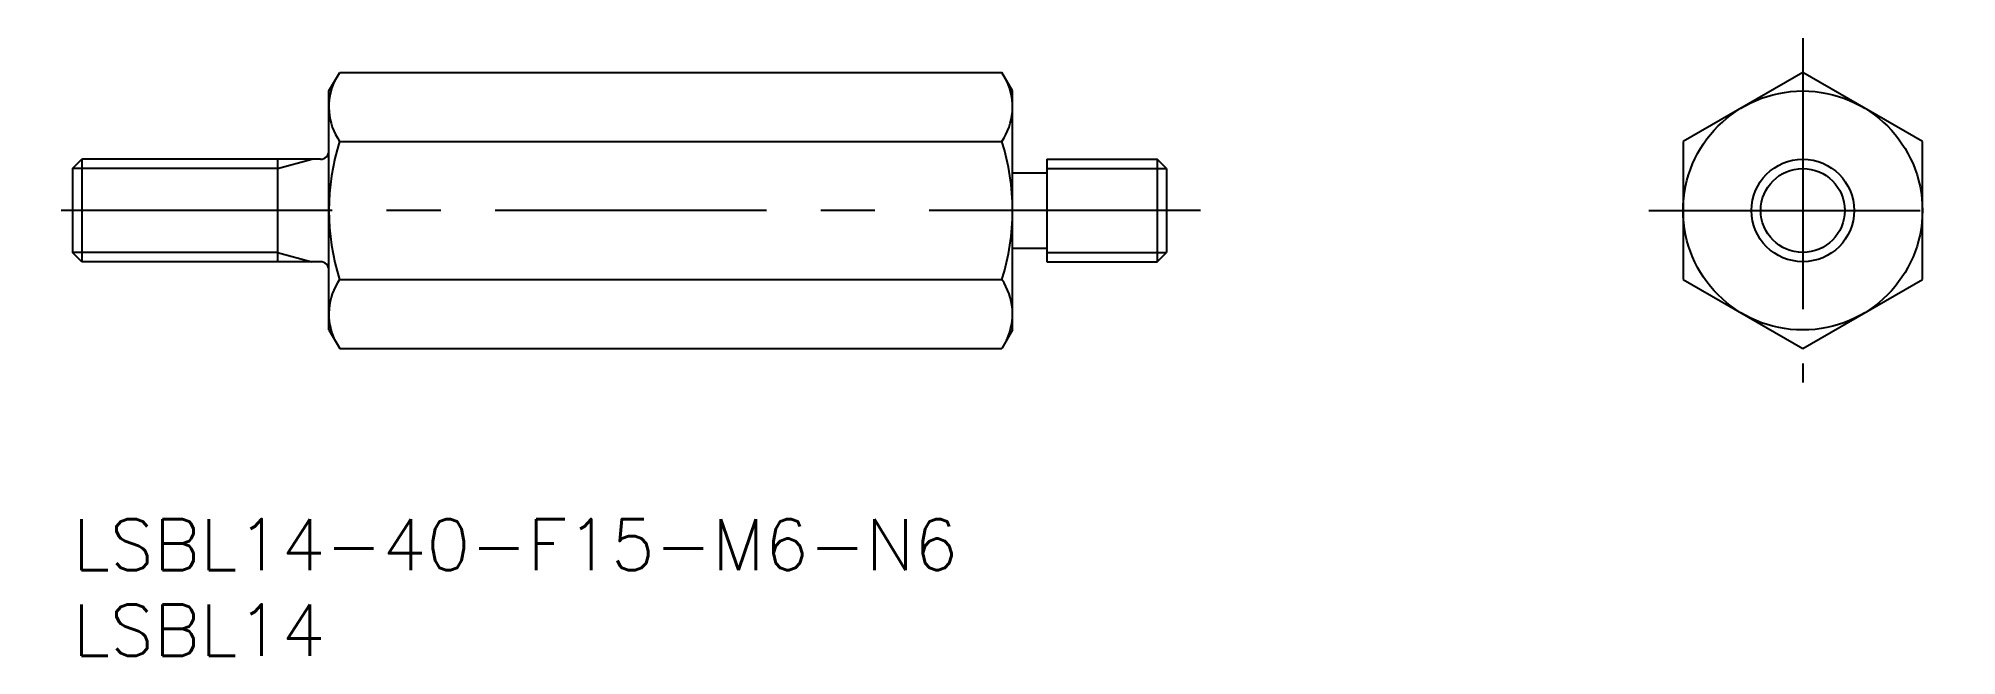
# Model space of a CAD drawing. Extents: x -2 to 110, y -8 to 28.
import ezdxf

# ---------------------------------------------------------------- set-up
doc = ezdxf.new("R2010")
doc.units = 0
doc.header["$LTSCALE"] = 0.5
doc.linetypes.add('CENTER', pattern=[50.8, 31.75, -6.35, 6.35, -6.35])
for name, color, linetype in [('MSM_CENTER', 1, 'CENTER'), ('MSM_CONTINUOUS', 7, 'CONTINUOUS'), ('MSM_NARROW', 5, 'CONTINUOUS'), ('MSM_PART_NUMBER', 7, 'CONTINUOUS')]:
    doc.layers.add(name, color=color, linetype=linetype)
doc.styles.get("Standard").update_dxf_attribs({"font": 'txt.shx', "height": 3, "bigfont": 'bigfont.shx'})

# ---------------------------------------------------------------- blocks, each defined once
blk = doc.blocks.new('*U4')
at = {"layer": 'MSM_PART_NUMBER'}
blk.add_text('LSBL14-40-F15-M6-N6', height=3, dxfattribs=at).set_placement((0, -3))
blk = doc.blocks.new('*U5')
at = {"layer": 'MSM_PART_NUMBER'}
blk.add_text('LSBL14', height=3, dxfattribs=at).set_placement((0, -8))

msp = doc.modelspace()

# ---------------------------------------------------------------- linework, layer by layer
at = {"layer": 'MSM_CENTER'}
for p, q in [((101.24, 28.17), (101.24, 8)), ((66, 18.08), (-2, 18.08)), ((92.24, 18.08), (110.24, 18.08))]:
    msp.add_line(p, q, dxfattribs=at)
at = {"layer": 'MSM_CONTINUOUS'}
for p, q in [((15, 25.08), (15.63, 26.17)), ((15.63, 26.17), (54.37, 26.17)), ((55, 25.08), (54.37, 26.17)), ((101.24, 26.17), (94.24, 22.12)), ((108.24, 22.12), (101.24, 26.17)), ((15, 11.08), (15, 25.08)), ((55, 11.08), (55, 25.08)), ((15.63, 22.12), (54.37, 22.12)), ((94.24, 22.12), (94.24, 14.04)), ((108.24, 14.04), (108.24, 22.12)), ((0, 20.54), (0.54, 21.08)), ((0, 20.54), (0, 15.62)), ((14.5, 21.08), (0.54, 21.08)), ((0.54, 21.08), (0.54, 15.08)), ((12, 21.08), (12, 15.08)), ((55, 20.28), (57, 20.28)), ((57, 21.08), (63.46, 21.08)), ((57, 21.08), (57, 15.08)), ((64, 20.54), (63.46, 21.08)), ((63.46, 21.08), (63.46, 15.08)), ((64, 20.54), (64, 15.62)), ((55, 15.88), (57, 15.88)), ((0.54, 15.08), (0, 15.62)), ((14.5, 15.08), (0.54, 15.08)), ((57, 15.08), (63.46, 15.08)), ((63.46, 15.08), (64, 15.62)), ((15.63, 14.04), (54.37, 14.04)), ((94.24, 14.04), (101.24, 10)), ((101.24, 10), (108.24, 14.04)), ((15, 11.08), (15.63, 10)), ((55, 11.08), (54.37, 10)), ((15.63, 10), (54.37, 10))]:
    msp.add_line(p, q, dxfattribs=at)
for radius in [7, 3]:
    msp.add_circle((101.24, 18.08), radius, dxfattribs=at)
for centre, radius, start, end in [((18.58, 24.15), 3.58, 154.3842, 214.3842), ((51.42, 24.15), 3.58, 325.6158, 25.6158), ((14.5, 21.58), 0.5, 270, 0), ((28.37, 18.08), 13.37, 162.412, 197.588), ((41.63, 18.08), 13.37, 342.412, 17.588), ((14.5, 14.58), 0.5, 0, 90), ((18.58, 12.02), 3.58, 145.6158, 205.6158), ((51.42, 12.02), 3.58, 334.3842, 34.3842)]:
    msp.add_arc(centre, radius, start, end, dxfattribs=at)
at = {"layer": 'MSM_NARROW'}
for p, q in [((12, 20.54), (0.02, 20.54)), ((12, 20.54), (14, 21.08)), ((57, 20.54), (64, 20.54)), ((12, 15.62), (0.02, 15.62)), ((12, 15.62), (14, 15.08)), ((57, 15.62), (64, 15.62))]:
    msp.add_line(p, q, dxfattribs=at)
msp.add_circle((101.24, 18.08), 2.46, dxfattribs=at)

# ---------------------------------------------------------------- block references
at = {"layer": 'MSM_CONTINUOUS'}
for name in ['*U4', '*U5']:
    msp.add_blockref(name, (0, 0), dxfattribs=at)

doc.saveas('drawing.dxf')
